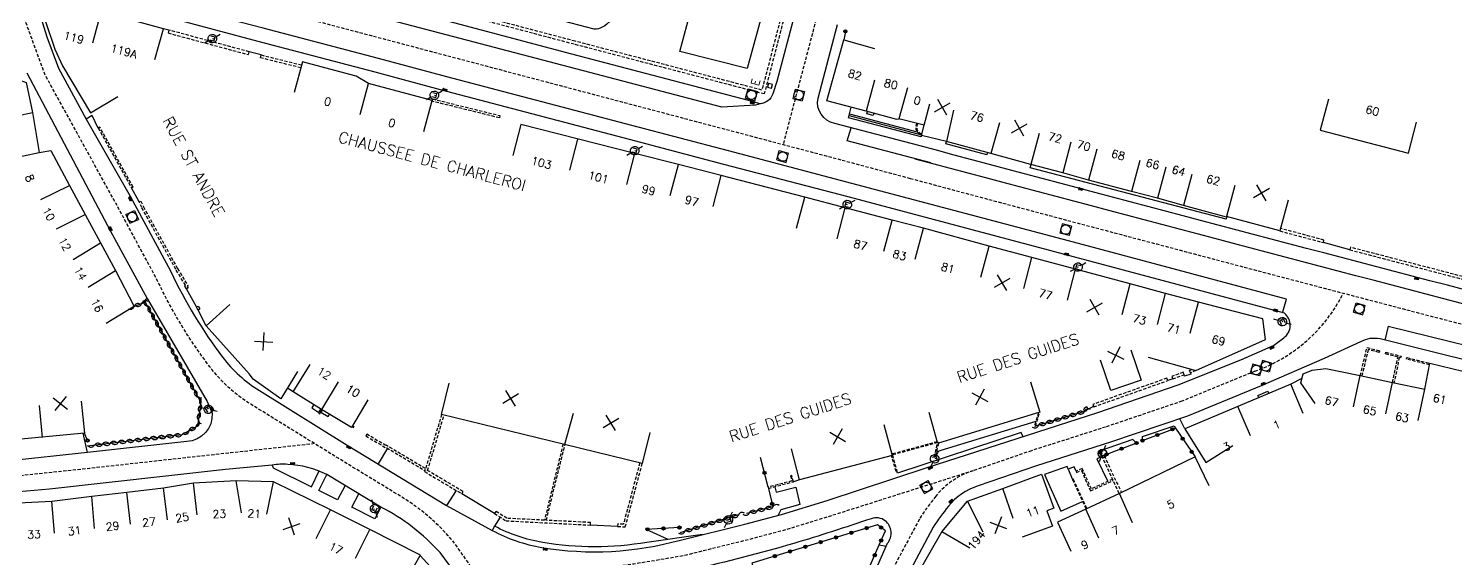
# Model space of a CAD drawing. Header units: millimetres. Extents: x 157000 to 158001, y 120999 to 122000.
# Drawn here: x 157361.1 to 157584, y 121144.9 to 121227.7 of the extents above; entities that cross this region are included whole.
import ezdxf
from ezdxf.enums import TextEntityAlignment as Align

# ---------------------------------------------------------------- set-up
doc = ezdxf.new("R2010")
doc.units = ezdxf.units.MM
doc.linetypes.add('DASHED', pattern=[0.75, 0.5, -0.25])
doc.layers.get('0').update_dxf_attribs({"linetype": 'CONTINUOUS'})
for name, color, linetype in [('W0001', 6, 'DASHED'), ('W0008', 7, 'CONTINUOUS'), ('W0100', 7, 'CONTINUOUS'), ('W0112', 1, 'DASHED'), ('W0211', 2, 'CONTINUOUS'), ('W0310', 3, 'CONTINUOUS'), ('W0322', 7, 'CONTINUOUS'), ('W0334', 7, 'CONTINUOUS'), ('W0400', 7, 'CONTINUOUS'), ('W0420', 7, 'CONTINUOUS'), ('W0471', 7, 'CONTINUOUS'), ('W0984', 7, 'CONTINUOUS'), ('W0989', 7, 'CONTINUOUS'), ('W0991', 7, 'CONTINUOUS'), ('W1102', 7, 'CONTINUOUS')]:
    doc.layers.add(name, color=color, linetype=linetype)
doc.styles.get("Standard").update_dxf_attribs({"font": 'romans.shx', "width": 0.85})

# ---------------------------------------------------------------- blocks, each defined once
blk = doc.blocks.new('t322o')
at = {"color": 0, "linetype": 'Continuous'}
for radius in [0.25, 0.15]:
    blk.add_circle((0, 0), radius, dxfattribs=at)
blk = doc.blocks.new('T471')
for p, q in [((-0.333334, 0.333334), (-0.333334, -0.333334)), ((-0.333334, 0.333334), (0.333334, 0.333334)), ((-0.333334, 0), (0, 0)), ((0.500001, 0.500001), (1.000002, 1.000002)), ((-0.500001, -0.500001), (-1.000002, -1.000002)), ((-0.333334, -0.333334), (0.333334, -0.333334))]:
    blk.add_line(p, q)
blk.add_ellipse((0, 0), major_axis=(0.471405, 0.471405), ratio=1, start_param=5.4977871438, end_param=11.780972451)
blk = doc.blocks.new('T400')
for p, q in [((-0.15, 0.3), (0.15, 0.3)), ((-0.15, -0.25), (-0.15, 0.3)), ((-0.15, 0.15), (0.15, 0.15)), ((-0.15, 0), (0.15, 0)), ((0.15, 0.3), (0.15, -0.25)), ((-0.15, -0.15), (0.15, -0.15)), ((-0.15, -0.25), (-0.15, -0.3)), ((-0.15, -0.3), (0.15, -0.3)), ((0.15, -0.3), (0.15, -0.25))]:
    blk.add_line(p, q)
blk = doc.blocks.new('T420')
for p, q in [((0.75, 0.75), (-0.75, 0.75)), ((-0.75, 0.75), (-0.75, -0.75)), ((0.75, 0.75), (0.75, -0.75)), ((0.75, -0.75), (-0.75, -0.75))]:
    blk.add_line(p, q)
blk.add_ellipse((0, 0), major_axis=(-0.53, 0.53), ratio=1, start_param=3.926991, end_param=10.210176)
blk = doc.blocks.new('t991o')
at = {"color": 0, "linetype": 'Continuous'}
for p, q in [((-1, 1), (1, -1)), ((-1, -1), (1, 1))]:
    blk.add_line(p, q, dxfattribs=at)
blk = doc.blocks.new('t310o')
at = {"color": 0, "linetype": 'Continuous'}
for centre, start, end in [((-0.5, 0.38), 216.8699, 323.1304), ((0.5, -0.37), 36.8699, 143.1303)]:
    blk.add_arc(centre, 0.625, start, end, dxfattribs=at)

msp = doc.modelspace()

# ---------------------------------------------------------------- linework, layer by layer
at = {"layer": 'W0001'}
for points in [[(157300.37, 121260.81), (157354.79, 121242.78), (157368.61, 121238.78), (157488.2, 121207.14), (157498.8, 121204.29, 0.001618), (157586.86, 121181.02, 0.008895), (157617.65, 121173.57, 0.001199), (157636.42, 121169.43, 0.00808), (157678.78, 121160.99, 0.003255), (157691.39, 121158.77, 0.014447), (157693.79, 121158.44, 0.014447)], [(157566.45, 121186.36, -0.195068), (157552.65, 121174.17), (157541.25, 121169.49), (157529.33, 121165.45), (157517.74, 121161.75), (157508.66, 121158.62, 0.150722), (157502.82, 121154.64, 0.026153), (157500.24, 121151.05), (157496.15, 121143.4), (157486.42, 121122.3, 0.084848), (157481.97, 121105.53), (157480.81, 121091.31), (157479.98, 121081.81), (157479.52, 121076, -0.113254), (157474.16, 121063.09, 0.073259), (157469.17, 121053.74), (157464.21, 121041.22), (157458.57, 121026.79), (157455.4, 121018.67, 0.112854), (157452.1, 121003.95, 0.037102), (157452.41, 121000)]]:
    msp.add_lwpolyline(points, format="xyb", dxfattribs=at)
at = {"layer": 'W0001', "flags": 128}
for points in [[(157405.81, 121162.85), (157370.64, 121158.98), (157358.01, 121157.65, -0.019508), (157352.68, 121157.49, -0.010903), (157342.95, 121157.78, -0.049893), (157322.7, 121160.87), (157316.32, 121162.33), (157279.9, 121171.69), (157249.6, 121179.53), (157242.37, 121181.59), (157232.42, 121184.65), (157220.75, 121188.54, -0.040996), (157203.83, 121195.36), (157198.56, 121198.05, -0.135819), (157188.38, 121207.66, 0.087313), (157178.2, 121217.27), (157168.2, 121224.58), (157166.95, 121225.54), (157159.03, 121231.22), (157153.54, 121235.22, 0.031807), (157134.68, 121246.43), (157126.33, 121250.62, 0.030039), (157123.3, 121251.92), (157111.13, 121255.9), (157103.16, 121258.34), (157101.11, 121258.72)], [(157495.52, 121052.31), (157478.44, 121060.45, -0.181953), (157474.9, 121064.17), (157467.44, 121081.47), (157464.83, 121086.76), (157456.88, 121100.76), (157443.16, 121124.37, 0.013634), (157442.88, 121124.92, 0.030532), (157432.25, 121140.76), (157427.51, 121147.53, 0.073513), (157419.98, 121154.17), (157409.59, 121160.51), (157395.86, 121169, -0.091519), (157389.44, 121174.86, -0.052785), (157381.13, 121188.61), (157374.76, 121200.4), (157368.8, 121211.23), (157363.75, 121220.41), (157360.67, 121228.79), (157356.64, 121242.24)], [(157508.66, 121158.62), (157486.59, 121151.61), (157479.4, 121149.39), (157473.61, 121147.86), (157463.55, 121145.37, -0.026712), (157431.82, 121141.37)]]:
    msp.add_lwpolyline(points, format="xyb", dxfattribs=at)
at = {"layer": 'W0001'}
msp.add_lwpolyline([(157484.11, 121229.08), (157478.96, 121209.58)], dxfattribs=at)
at = {"layer": 'W0008'}
for points in [[(157468.43, 121256.05), (157464.45, 121250.18), (157467.1, 121248.37), (157469.99, 121252.69), (157481.44, 121245.03), (157478.64, 121240.85), (157473.37, 121221.45), (157462.83, 121224.12), (157464.65, 121230.85), (157453.53, 121233.92), (157451.9, 121228.92, -0.247173), (157449.44, 121227.57), (157427.93, 121233.25), (157375.83, 121246.72), (157385.19, 121260.63), (157351.43, 121283.15)], [(157480.73, 121229.81), (157478, 121219.4), (157477.34, 121217.49, -0.313183), (157475.38, 121215.94), (157473.58, 121216.44), (157445.97, 121223.7), (157428.55, 121228.32), (157400.42, 121235.76), (157385.59, 121239.65), (157370.36, 121243.72), (157356.57, 121247.57), (157340.75, 121252.66), (157325.82, 121257.65), (157322.47, 121258.76, -0.069397), (157320.18, 121260.61, -0.201507), (157319.54, 121262.34, -0.125092), (157320.67, 121266.09), (157323.71, 121270.65), (157323.72, 121270.67)], [(157363.05, 121229.41), (157363.99, 121226.41), (157365.84, 121221.52), (157370.13, 121213.54), (157377, 121201.51), (157383.36, 121189.74, 0.053026), (157391.43, 121176.37, 0.091478), (157397.18, 121171.13), (157410.9, 121162.64), (157426.42, 121153.17), (157433.53, 121149.29, 0.081474), (157441.3, 121146.64, 0.109758), (157462.92, 121147.79), (157472.99, 121150.29), (157478.72, 121151.8), (157485.83, 121153.99), (157501.47, 121159.11), (157528.13, 121167.7), (157540.66, 121172.06), (157550.43, 121175.92), (157555.57, 121178.19), (157557.18, 121179.39, 0.484335), (157557.27, 121183.21), (157523.72, 121192.18), (157489.14, 121201.38)], [(157694.37, 121163.71, -0.014447), (157692.28, 121164, -0.003255), (157679.73, 121166.2, -0.008079), (157637.55, 121174.6, -0.001199), (157618.8, 121178.74, -0.008895), (157588.2, 121186.15, -0.001618), (157500.18, 121209.41), (157487.02, 121212.85, -0.412485), (157484.42, 121216.82), (157487.48, 121228.35)], [(157595.34, 121173.47), (157572.19, 121179.2, 0.182452), (157569.11, 121178.76), (157563.44, 121176.16), (157553.63, 121171.87), (157542.12, 121167.14), (157530.11, 121163.07), (157518.53, 121159.37), (157509.44, 121156.24, 0.151765), (157504.77, 121153.08, 0.025547), (157502.4, 121149.78), (157498.39, 121142.28)], [(157344.6, 121111.16, 0.205494), (157351.19, 121109.32), (157365.06, 121112.65), (157381.27, 121116.53), (157386.86, 121117.98), (157409.78, 121123.97, 0.059704), (157416.74, 121126.56), (157427.79, 121132.5, 0.372205), (157430.08, 121139.49), (157425.39, 121145.83, 0.092543), (157416.15, 121152.94), (157407.74, 121158.04, 0.099957), (157401.61, 121159.62, 0.047977), (157399.2, 121159.51), (157391.9, 121158.79), (157364.4, 121155.75), (157358.41, 121155.21)], [(157488.41, 121131.6), (157492.11, 121140.05), (157495.27, 121147.29, 0.424477), (157494.91, 121150.79, 0.262486), (157492.73, 121151.13, -0.010272), (157480.64, 121147.27, -0.036802), (157448.88, 121140.34), (157444.26, 121139.35, 0.110111), (157442.24, 121138.54, 0.337033), (157440.65, 121133.76), (157450.65, 121116.5), (157462.75, 121095.59), (157464.57, 121092.36), (157465.5, 121090.79), (157469.73, 121082.59), (157474.6, 121070.88, 0.256576), (157475.9, 121070.63, 0.303411), (157476.26, 121071.09), (157477.18, 121076.87), (157477.67, 121083.03), (157478.41, 121092.01, -0.067979), (157482.68, 121118.67, -0.040444), (157484.8, 121124.05), (157488.41, 121131.6)]]:
    msp.add_lwpolyline(points, format="xyb", dxfattribs=at)
msp.add_lwpolyline([(157489.14, 121201.38), (157469.71, 121206.48), (157454.98, 121210.38), (157425.49, 121218.12), (157415.24, 121220.86), (157396.97, 121225.69), (157390.41, 121227.45), (157380.58, 121230.05)], dxfattribs=at)
at = {"layer": 'W0100'}
for points in [[(157380.88, 121222.84), (157382.19, 121227.66), (157372.48, 121230.3), (157366.49, 121231.95), (157366.03, 121231.84), (157363.83, 121229.41), (157363.74, 121228.94), (157365.22, 121224.48), (157366.46, 121221.85), (157370.8, 121214.55), (157375.1, 121217.1)], [(157557.85, 121200.9), (157556.54, 121196.07), (157548.22, 121198.33), (157548.2, 121198.24), (157541.51, 121200.06), (157537.43, 121201.18), (157533.39, 121202.23), (157526.66, 121204), (157522.64, 121205.13), (157517.66, 121206.46), (157511.42, 121208.16), (157504.47, 121210.05), (157500.57, 121211.01), (157500.97, 121212.62), (157497.06, 121213.59), (157497.01, 121213.48), (157496.73, 121213.54), (157496.71, 121213.49), (157491.93, 121214.78), (157485.77, 121216.38), (157488.43, 121225.94)], [(157352.51, 121222.27), (157360.75, 121219.25), (157361.75, 121214.6), (157362.78, 121208.31), (157364.62, 121208.65), (157367.54, 121203.2), (157370, 121198.65), (157372.36, 121194.22), (157374.72, 121189.89), (157377.56, 121184.4), (157377.46, 121184.34), (157377.52, 121184.23), (157373.25, 121181.62)], [(157422.86, 121211.62), (157424.15, 121216.46), (157414.2, 121219.11), (157412.28, 121220.28), (157409.75, 121220.94), (157403.93, 121222.5), (157402.64, 121217.68)], [(157535.99, 121176.37), (157543.41, 121174.29), (157554.31, 121179.13), (157553.88, 121182.34), (157543.83, 121184.96), (157538.67, 121186.31), (157533.17, 121187.84), (157524.64, 121190.1), (157517.82, 121191.92), (157511.14, 121193.7), (157500.87, 121196.51), (157495.98, 121197.76), (157488.64, 121199.69), (157482.36, 121201.34), (157469.31, 121204.72), (157462.61, 121206.46), (157455.8, 121208.16), (157438.02, 121212.7), (157436.78, 121207.86)], [(157403.16, 121174.11), (157400.56, 121169.83), (157396.24, 121172.91), (157395.64, 121173.69), (157388.86, 121181.24), (157392.58, 121184.58)], [(157533.28, 121177.5), (157534.88, 121172.76), (157530.13, 121171.15), (157528.53, 121175.89)], [(157414.12, 121169.69), (157411.55, 121165.4), (157406.88, 121168.21), (157402.46, 121170.97), (157405.1, 121175.21)], [(157562.03, 121169.1), (157559.8, 121172.36), (157560.2, 121173.76), (157561.6, 121174.31), (157563.72, 121174.6), (157569.08, 121173.49), (157574.14, 121172.41), (157579.19, 121171.34), (157579.97, 121175.4), (157585.12, 121174.17)], [(157458.16, 121164.59), (157456.97, 121159.74), (157444.81, 121162.73), (157425.65, 121167.42), (157426.84, 121172.28)], [(157517.6, 121172.53), (157519.05, 121167.75), (157503.22, 121162.92), (157503.19, 121163.01), (157503.09, 121163.01), (157501.76, 121167.7)], [(157560.18, 121167.54), (157558.25, 121172.15), (157549.95, 121168.68), (157541.69, 121165.19), (157544.96, 121159.93), (157549.21, 121162.57)], [(157369.37, 121169.48), (157369.86, 121164.51), (157357.74, 121163.32), (157357.59, 121161.38), (157351.57, 121161.63), (157345.33, 121161.86), (157338.63, 121162.41), (157339.04, 121167.39)], [(157494.71, 121165.83), (157495.99, 121160.99), (157481.55, 121157.18), (157480.27, 121162.02)], [(157545.48, 121156.26), (157543.31, 121160.77), (157531.49, 121155.07), (157526.25, 121152.64), (157521.82, 121150.61), (157523.91, 121146.06)], [(157420.81, 121139.5), (157425.18, 121137.08), (157426.94, 121140.27), (157422.29, 121145.38), (157422.37, 121145.44), (157414.43, 121149.44), (157408.28, 121152.5), (157399.41, 121156.88), (157393.55, 121157.06), (157386.89, 121156.68), (157382.22, 121155.89), (157376.51, 121155.24), (157371.02, 121154.6), (157364.8, 121153.84), (157358.51, 121153.48), (157358.8, 121148.48)], [(157499.56, 121130.12), (157495.05, 121132.26), (157497.39, 121137.2), (157499.89, 121142.35), (157503.73, 121149.06), (157507.75, 121153.88), (157513.27, 121155.87), (157519.33, 121158.06), (157521.24, 121152.77), (157520.14, 121152.38), (157521.01, 121149.96), (157516.31, 121148.26)]]:
    msp.add_lwpolyline(points, dxfattribs=at)
at = {"layer": 'W0100', "flags": 128}
for points in [[(157488.43, 121225.94), (157493.24, 121224.6)], [(157564.11, 121216.68), (157562.84, 121211.84), (157576.62, 121208.22), (157577.89, 121213.06)]]:
    msp.add_lwpolyline(points, dxfattribs=at)
at = {"layer": 'W0100'}
msp.add_lwpolyline([(157476.68, 121219.13), (157476.53, 121218.52), (157477.15, 121218.39), (157477.3, 121218.97)], close=True, dxfattribs=at)
at = {"layer": 'W0112'}
for p, q in [((157397.35, 121223.12), (157397.46, 121223.57)), ((157397.46, 121223.57), (157403.8, 121222)), ((157403.68, 121221.56), (157397.35, 121223.12)), ((157424.23, 121216.7), (157424.15, 121216.46))]:
    msp.add_line(p, q, dxfattribs=at)
for points in [[(157479.35, 121230.27), (157476.02, 121217.47), (157446.35, 121225.24), (157428.89, 121229.85), (157400.8, 121237.17), (157385.55, 121241.24), (157371.22, 121245.1), (157356.04, 121249.84), (157341, 121254.46), (157322.47, 121260.15), (157321.32, 121261.21), (157321.03, 121262.68), (157325.42, 121269.53)], [(157478.87, 121230.39), (157475.66, 121218.08), (157446.48, 121225.72), (157429.01, 121230.33), (157400.93, 121237.65), (157385.68, 121241.73), (157371.36, 121245.58), (157356.19, 121250.32), (157341.14, 121254.94), (157322.73, 121260.59), (157321.78, 121261.47), (157321.56, 121262.58), (157325.84, 121269.26)], [(157424.23, 121216.7), (157434.75, 121214.1), (157434.66, 121213.74), (157424.12, 121216.35)], [(157556.54, 121196.07), (157563.33, 121194.26), (157563.43, 121194.65), (157556.64, 121196.46)], [(157596.46, 121190.8), (157595.25, 121186.3), (157567.55, 121193.52), (157567.45, 121193.13), (157595.53, 121185.82), (157596.84, 121190.7)], [(157569.1, 121173.48), (157570.14, 121177.87), (157572.09, 121177.36), (157572.02, 121177.1), (157570.33, 121177.55), (157569.35, 121173.43)], [(157574.14, 121172.41), (157574.99, 121176.38), (157573.01, 121176.87), (157573.07, 121177.12), (157575.46, 121176.53), (157575.4, 121176.28), (157575.19, 121176.33), (157574.36, 121172.36)], [(157543.41, 121174.29), (157542.6, 121173.93), (157542.45, 121174.31), (157542.83, 121174.46)], [(157579.91, 121175.15), (157576.32, 121176.05), (157576.39, 121176.3), (157579.97, 121175.4)], [(157406.86, 121168.22), (157406.48, 121167.59), (157406.6, 121167.52), (157406.98, 121168.15)], [(157518.86, 121167.69), (157518.2, 121165.63), (157518.36, 121165.58), (157519.05, 121167.75)], [(157425.65, 121167.42), (157422.99, 121158.48), (157428.79, 121155.03), (157428.99, 121155.37), (157423.46, 121158.66), (157426.03, 121167.31)], [(157423.1, 121158.95), (157417, 121162.61), (157416.94, 121162.54), (157413.97, 121164.32), (157413.82, 121164.06), (157417.03, 121162.14), (157417.08, 121162.21), (157423.04, 121158.63)], [(157444.61, 121162.78), (157441.7, 121150.89), (157435.83, 121151.19), (157434.12, 121152.26), (157433.91, 121151.92), (157435.7, 121150.8), (157448.89, 121150.13), (157448.91, 121150.53), (157441.99, 121150.88), (157444.91, 121162.71)], [(157503.22, 121162.92), (157502.71, 121160.73), (157502.57, 121160.76), (157503.09, 121163.01), (157496.03, 121161.08), (157496.74, 121158.53), (157496.6, 121158.49), (157495.91, 121160.97)], [(157503.05, 121163.15), (157495.93, 121161.21)], [(157531.47, 121155.06), (157528.77, 121160.83), (157529.09, 121160.98), (157531.79, 121155.22)], [(157456.58, 121159.84), (157454.03, 121150.27), (157453.14, 121150.31), (157453.12, 121149.91), (157454.33, 121149.85), (157456.97, 121159.74)], [(157530.43, 121157.28), (157527.1, 121155.77), (157525.65, 121158.95), (157524.71, 121158.55), (157524.8, 121158.35), (157525.54, 121158.66), (157526.99, 121155.47), (157530.53, 121157.08)], [(157526.38, 121152.71), (157524.3, 121157.32), (157524.16, 121157.26), (157526.25, 121152.64)]]:
    msp.add_lwpolyline(points, dxfattribs=at)
for points in [[(157395.6, 121224.06), (157383.04, 121227.46), (157382.92, 121227.01), (157395.48, 121223.62)], [(157372.02, 121212.14), (157377.22, 121202.79), (157377.48, 121202.94), (157377.48, 121202.94), (157372.28, 121212.28)], [(157378.66, 121200.75), (157379.08, 121199.85), (157384.41, 121190.21), (157386.03, 121187.51), (157385.91, 121187.43), (157386.05, 121187.17), (157385.79, 121187.02), (157385.51, 121187.52), (157385.63, 121187.6), (157384.15, 121190.06), (157378.81, 121199.72), (157378.39, 121200.62)], [(157387.89, 121183.86), (157387.62, 121183.72), (157387.36, 121184.2), (157387.62, 121184.35)], [(157527.47, 121168.6), (157539.02, 121172.7), (157538.88, 121173.07), (157527.33, 121168.98)], [(157539.8, 121172.97), (157541.58, 121173.62), (157541.44, 121174), (157539.67, 121173.35)], [(157526.02, 121167.88), (157526.42, 121168.04), (157526.41, 121168.14), (157526.58, 121168.23), (157526.39, 121168.58), (157525.98, 121168.36), (157525.98, 121168.3), (157525.87, 121168.26)], [(157480.13, 121157.83), (157480.35, 121157.04), (157476.65, 121156.05), (157476.69, 121155.87), (157480.58, 121156.91), (157480.31, 121157.88)]]:
    msp.add_lwpolyline(points, close=True, dxfattribs=at)
for points in [[(157499.87, 121212.89, 0.530879), (157500.6, 121211.12, 0.530879)], [(157500.02, 121212.86, 0.547307), (157500.63, 121211.26, 0.547307)]]:
    msp.add_lwpolyline(points, format="xyb", dxfattribs=at)
at = {"layer": 'W0112', "flags": 128}
msp.add_lwpolyline([(157411.68, 121165.64), (157411.91, 121165.51), (157411.78, 121165.27), (157411.55, 121165.4)], dxfattribs=at)
at = {"layer": 'W0211'}
msp.add_lwpolyline([(157461.04, 121147.89), (157457.6, 121149.46)], dxfattribs=at)
at = {"layer": 'W0310'}
for points in [[(157526.02, 121167.88), (157518.36, 121165.58)], [(157477.36, 121152.96), (157473.25, 121151.96)], [(157471.98, 121151.71), (157462.82, 121148.92)]]:
    msp.add_lwpolyline(points, dxfattribs=at)
at = {"layer": 'W0322'}
for points in [[(157488.69, 121227.25), (157488.43, 121225.94)], [(157377.52, 121184.23), (157377.58, 121184.26), (157379.35, 121184.93), (157388.03, 121169.32), (157387.52, 121165.59), (157385.08, 121164.24), (157370.27, 121162.47)], [(157370.36, 121163.34), (157369.86, 121164.51)], [(157535.09, 121163.32), (157540.24, 121165.28), (157543.31, 121160.77)], [(157528.46, 121161.48), (157528.77, 121160.83)], [(157534.16, 121162.95), (157529.07, 121161.02)], [(157476.65, 121156.05), (157475.42, 121160.7)], [(157476.7, 121155.87), (157477.36, 121152.96)], [(157486.67, 121133.32), (157487.77, 121132.79), (157493.98, 121147.03), (157494.94, 121149.22), (157493.72, 121150.18), (157474.06, 121144.19), (157474.9, 121141.94)], [(157462.78, 121149.74), (157457.6, 121149.46)]]:
    msp.add_lwpolyline(points, dxfattribs=at)
at = {"layer": 'W0334'}
for points in [[(157475.38, 121215.94), (157474.64, 121215.73), (157469.38, 121215.4), (157445.59, 121221.66), (157428.54, 121226.16), (157399.75, 121233.75), (157369.54, 121241.75), (157355.59, 121245.74), (157340.13, 121250.72), (157330.17, 121254.08), (157322.81, 121256.56), (157323.29, 121258.1), (157323.4, 121258.45)], [(157557.01, 121183.45), (157557.59, 121185.41), (157524.29, 121194.32), (157489.71, 121203.51), (157470.44, 121208.57), (157455.36, 121212.55), (157426.47, 121220.16), (157415.81, 121223.03), (157397.8, 121227.75), (157391.11, 121229.48), (157381.64, 121232.03), (157367.75, 121235.8), (157367.29, 121233.87), (157367.19, 121233.54)], [(157383.04, 121227.46), (157382.19, 121227.66)], [(157397.46, 121223.57), (157395.6, 121224.06)], [(157500.57, 121211.01), (157500.51, 121210.77), (157489.18, 121213.77), (157489.59, 121215.39)], [(157493.15, 121214.45), (157493.05, 121214.09), (157492.03, 121214.37), (157492.13, 121214.73)], [(157372.02, 121212.14), (157371.05, 121214.09), (157370.13, 121213.54)], [(157489.26, 121214.09), (157500.59, 121211.07)], [(157489.32, 121214.35), (157499.91, 121211.55)], [(157502.02, 121206.7), (157488.99, 121210.16), (157489.62, 121212.17)], [(157510.85, 121208.31), (157510.77, 121207.99), (157504.38, 121209.69), (157504.48, 121210.05)], [(157548.2, 121198.24), (157548.17, 121197.93), (157517.54, 121205.96), (157517.68, 121206.46)], [(157378.39, 121200.62), (157377.22, 121202.79)], [(157567.45, 121193.13), (157563.33, 121194.26)], [(157379.66, 121185.5), (157379.34, 121185.29), (157379.35, 121184.93)], [(157573.44, 121181.21), (157572.94, 121179.01)], [(157539.8, 121172.97), (157539.02, 121172.7)], [(157542.6, 121173.93), (157542.66, 121173.71), (157541.63, 121173.39), (157541.58, 121173.62)], [(157559.99, 121173.02), (157558.25, 121172.15)], [(157402.46, 121170.97), (157401.58, 121171.5)], [(157553.25, 121170.06), (157553.12, 121170.38), (157554.65, 121171.04), (157554.79, 121170.7)], [(157405.69, 121168.95), (157405.37, 121168.44), (157406.46, 121167.73), (157406.8, 121168.26)], [(157407.03, 121168.12), (157406.8, 121167.75), (157407.94, 121167.07), (157408.16, 121167.44)], [(157527.45, 121168.64), (157526.58, 121168.23)], [(157518.41, 121166.29), (157502.9, 121161.55)], [(157535.09, 121163.32), (157535.11, 121163.97), (157540.03, 121165.64), (157540.24, 121165.28)], [(157541.69, 121165.19), (157540.9, 121166.73)], [(157370.37, 121161.46), (157369.65, 121164.49)], [(157516.43, 121163.93), (157516.13, 121164.57), (157496.83, 121158.26), (157496.74, 121158.53)], [(157534.16, 121162.95), (157533.6, 121163.49), (157528.61, 121161.8), (157528.46, 121161.48)], [(157417.18, 121162.15), (157415.72, 121159.7)], [(157399.2, 121159.51), (157399.33, 121159.06), (157405.3, 121156.12), (157406.5, 121158.58)], [(157523.49, 121158.84), (157523.33, 121159.27), (157519.77, 121158.02), (157522.34, 121152.3), (157525.72, 121153.82)], [(157524.75, 121158.57), (157524.41, 121159.22), (157523.49, 121158.84), (157524.16, 121157.26)], [(157528.78, 121160.82), (157527.96, 121160.49), (157529.65, 121156.93)], [(157410.58, 121156.31), (157409.4, 121154.08), (157406.46, 121155.53), (157407.74, 121158.04)], [(157481.55, 121157.18), (157480.58, 121156.91)], [(157416.15, 121152.94), (157415.22, 121151.13), (157411.63, 121152.92), (157412.73, 121155.01)], [(157427.92, 121155.55), (157426.42, 121153.17)], [(157433.91, 121151.92), (157428.79, 121155.03)], [(157477.68, 121156.13), (157477.86, 121155.27), (157480.96, 121156.05), (157481.58, 121153.36), (157478.62, 121152.49), (157478.22, 121151.67)], [(157434.81, 121151.36), (157433.9, 121149.94), (157433.53, 121149.29)], [(157453.12, 121149.91), (157448.89, 121150.13)], [(157493.98, 121147.03), (157495.07, 121146.82)]]:
    msp.add_lwpolyline(points, dxfattribs=at)
for points in [[(157360.88, 121220.77), (157373.94, 121196.05), (157379.66, 121185.5), (157389.02, 121169.46), (157389.83, 121167.61, -0.407837), (157385.86, 121163.17), (157370.37, 121161.46), (157357.79, 121160.14, -0.019346)], [(157692.28, 121164), (157691.86, 121161.87, -0.003239), (157679.34, 121164.07, -0.008079), (157637.09, 121172.48, -0.001199), (157618.33, 121176.62, -0.008895), (157587.65, 121184.05, -0.001618), (157499.61, 121207.31)], [(157679.88, 121155.46), (157680.4, 121157.61), (157680.3, 121157.63), (157665.47, 121160.39), (157649.25, 121163.59), (157633.62, 121166.87), (157628.67, 121168), (157626.34, 121168.55), (157610.28, 121172.14), (157595.86, 121175.61), (157573.43, 121181.16, 0.180073)], [(157466.38, 121148.65), (157457.71, 121147.43, -0.083429), (157441.43, 121147.41, -0.081243), (157433.92, 121149.97)]]:
    msp.add_lwpolyline(points, format="xyb", dxfattribs=at)
at = {"layer": 'W0334', "flags": 128}
for points in [[(157387.36, 121184.2), (157385.79, 121187.02)], [(157388.86, 121181.24), (157387.62, 121183.72)]]:
    msp.add_lwpolyline(points, dxfattribs=at)
at = {"layer": 'W1102'}
for p, q in [((157371.17, 121225.47), (157372.48, 121230.3)), ((157412.91, 121214.28), (157414.2, 121219.11)), ((157493.24, 121219.61), (157491.93, 121214.78)), ((157498.37, 121218.42), (157497.06, 121213.59)), ((157505.57, 121214.92), (157504.47, 121210.04)), ((157454.59, 121203.31), (157455.8, 121208.16)), ((157461.35, 121201.62), (157462.61, 121206.46)), ((157468.06, 121199.88), (157469.31, 121204.72)), ((157481.07, 121196.51), (157482.36, 121201.34))]:
    msp.add_line(p, q, dxfattribs=at)
for points in [[(157356.87, 121213.52), (157361.75, 121214.6)], [(157512.74, 121212.98), (157511.42, 121208.16)], [(157518.97, 121211.29), (157517.66, 121206.46)], [(157357.88, 121207.28), (157362.78, 121208.31)], [(157523.9, 121209.96), (157522.64, 121205.13)], [(157527.94, 121208.83), (157526.66, 121204)], [(157534.66, 121207.07), (157533.39, 121202.23)], [(157538.71, 121206.02), (157537.43, 121201.18)], [(157542.78, 121204.9), (157541.51, 121200.06)], [(157363.05, 121201), (157367.54, 121203.2)], [(157549.49, 121203.16), (157548.22, 121198.33)], [(157487.4, 121194.85), (157488.64, 121199.69)], [(157365.52, 121196.43), (157370, 121198.65)], [(157494.69, 121192.93), (157495.98, 121197.76)], [(157499.58, 121191.68), (157500.87, 121196.51)], [(157368.09, 121191.62), (157372.36, 121194.22)], [(157509.85, 121188.87), (157511.14, 121193.7)], [(157516.54, 121187.09), (157517.82, 121191.92)], [(157523.36, 121185.27), (157524.64, 121190.1)], [(157370.44, 121187.29), (157374.72, 121189.89)], [(157531.9, 121183), (157533.17, 121187.84)], [(157537.41, 121181.47), (157538.67, 121186.31)], [(157542.54, 121180.13), (157543.83, 121184.96)], [(157409.47, 121172.49), (157406.88, 121168.21)], [(157568.05, 121168.59), (157569.08, 121173.49)], [(157573.11, 121167.51), (157574.14, 121172.41)], [(157578.16, 121166.45), (157579.19, 121171.34)], [(157551.94, 121164.09), (157549.95, 121168.68)], [(157446.17, 121167.55), (157444.81, 121162.73)], [(157387.45, 121151.71), (157386.89, 121156.68)], [(157394.41, 121152.03), (157393.55, 121157.06)], [(157398.37, 121151.82), (157399.41, 121156.88)], [(157371.46, 121149.62), (157371.02, 121154.6)], [(157377.06, 121150.27), (157376.51, 121155.24)], [(157382.83, 121150.93), (157382.22, 121155.89)], [(157514.9, 121151.15), (157513.27, 121155.87)], [(157533.51, 121150.5), (157531.49, 121155.07)], [(157365.19, 121148.85), (157364.8, 121153.84)], [(157406.07, 121148.02), (157408.28, 121152.5)], [(157510.2, 121149.01), (157507.75, 121153.88)], [(157528.27, 121148.07), (157526.25, 121152.64)], [(157412.21, 121144.96), (157414.43, 121149.44)], [(157508.14, 121146.54), (157503.73, 121149.06)], [(157419.65, 121140.72), (157422.29, 121145.38)]]:
    msp.add_lwpolyline(points, dxfattribs=at)
at = {"layer": 'W1102', "flags": 128}
for points in [[(157500.97, 121212.62), (157501.87, 121215.92)], [(157445.68, 121205.59), (157446.92, 121210.43)], [(157363.34, 121163.81), (157362.85, 121168.79)]]:
    msp.add_lwpolyline(points, dxfattribs=at)

# ---------------------------------------------------------------- block references
at = {"layer": 'W0310'}
for p, rotation in [((157377.63, 121184.28), 20.80973402910729), ((157378.8, 121184.72), 20.80973402910729), ((157379.67, 121184.36), 299.0502736984744), ((157380.28, 121183.27), 299.0502736984744), ((157380.88, 121182.17), 299.0502736984744), ((157381.49, 121181.08), 299.0502736984744), ((157382.1, 121179.99), 299.0502736984744), ((157382.71, 121178.9), 299.0502736984744), ((157383.31, 121177.8), 299.0502736984744), ((157383.92, 121176.71), 299.0502736984744), ((157384.53, 121175.62), 299.0502736984744), ((157385.13, 121174.53), 299.0502736984744), ((157385.74, 121173.43), 299.0502736984744), ((157386.35, 121172.34), 299.0502736984744), ((157386.95, 121171.25), 299.0502736984744), ((157387.56, 121170.15), 299.0502736984744), ((157387.99, 121169.03), 262.244442139453), ((157387.82, 121167.79), 262.244442139453), ((157523.63, 121167.16), 196.733836416146), ((157524.82, 121167.52), 196.733836416146), ((157526.02, 121167.88), 196.733836416146), ((157386.18, 121164.85), 209.0094276210537), ((157387.27, 121165.46), 209.0094276210537), ((157387.65, 121166.55), 262.244442139453), ((157518.84, 121165.72), 196.733836416146), ((157520.04, 121166.08), 196.733836416146), ((157521.23, 121166.44), 196.733836416146), ((157522.43, 121166.8), 196.733836416146), ((157373.91, 121162.9), 186.836307646235), ((157375.15, 121163.05), 186.836307646235), ((157376.4, 121163.2), 186.836307646235), ((157377.64, 121163.35), 186.836307646235), ((157378.88, 121163.5), 186.836307646235), ((157380.12, 121163.65), 186.836307646235), ((157381.36, 121163.8), 186.836307646235), ((157382.6, 121163.95), 186.836307646235), ((157383.84, 121164.09), 186.836307646235), ((157385.08, 121164.24), 186.836307646235), ((157371.43, 121162.61), 186.836307646235), ((157372.67, 121162.76), 186.836307646235), ((157471.98, 121151.71), 196.932340360614), ((157473.72, 121152.07), 193.639129533648), ((157474.93, 121152.37), 193.639129533648), ((157476.15, 121152.66), 193.639129533648), ((157477.36, 121152.96), 193.639129533648), ((157464.81, 121149.53), 196.932340360614), ((157466, 121149.89), 196.932340360614), ((157467.2, 121150.26), 196.932340360614), ((157468.39, 121150.62), 196.932340360614), ((157469.59, 121150.98), 196.932340360614), ((157470.79, 121151.35), 196.932340360614), ((157463.61, 121149.16), 196.932340360614)]:
    msp.add_blockref('t310o', p, dxfattribs=dict(at, rotation=rotation))
at = {"layer": 'W0322'}
for p, rotation in [((157488.69, 121227.25), 258.8322895412383), ((157539.77, 121165.09), 20.7565371100476), ((157370.36, 121163.34), 113.271837582615), ((157534.16, 121162.95), 200.70298243863), ((157535.09, 121163.32), 20.7565371100476), ((157537.43, 121164.21), 20.7565371100476), ((157541.36, 121163.63), 304.219559757698), ((157528.46, 121161.48), 295.833563884309), ((157529.48, 121161.18), 200.70298243863), ((157531.82, 121162.06), 200.70298243863), ((157542.77, 121161.57), 304.219559757698), ((157476.06, 121158.29), 104.8195222299189), ((157477.25, 121153.44), 282.862721589803), ((157460.28, 121149.61), 183.139594929154), ((157462.78, 121149.74), 183.139594929154), ((157492.01, 121149.66), 196.9545066005), ((157494.28, 121149.75), 141.752380339932), ((157457.79, 121149.47), 183.139594929154), ((157484.83, 121147.47), 196.9545066005), ((157487.22, 121148.2), 196.9545066005), ((157489.62, 121148.93), 196.9545066005), ((157494.28, 121147.71), 66.3387522254647), ((157477.66, 121145.29), 196.9545066005), ((157480.05, 121146.02), 196.9545066005), ((157482.44, 121146.74), 196.9545066005), ((157493.28, 121145.42), 66.4176675494439)]:
    msp.add_blockref('t322o', p, dxfattribs=dict(at, rotation=rotation))
at = {"layer": 'W0400'}
for p, rotation in [((157426.13, 121218.12), 255.290966771593), ((157474.14, 121216.11), 254.284014144223), ((157377.03, 121201.05), 208.254082052807), ((157525.43, 121202.61), 255.311337278288), ((157373.9, 121196.41), 208.3030233367713), ((157523.24, 121192.43), 74.49093142479104), ((157577.88, 121188.65), 255.0603310128149), ((157555.87, 121183.66), 73.7851894851614), ((157555.27, 121177.85), 293.929608844451), ((157553.94, 121172.18), 292.318727224897), ((157389.81, 121168.23), 202.4016182102712), ((157411.11, 121162.3), 240.696258080232), ((157402.4, 121159.74), 86.9783515760316), ((157501.94, 121159.08), 294.858306620589), ((157505.19, 121153.87), 133.0825850033629), ((157441.82, 121146.37), 262.320575492192)]:
    msp.add_blockref('T400', p, dxfattribs=dict(at, rotation=rotation))
at = {"layer": 'W0420'}
for p, rotation in [((157474.03, 121217.34), 165.311271041106), ((157481.4, 121217.3), 75.31505695495841), ((157478.9, 121207.7), 165.111227170577), ((157377.32, 121198.26), 114.120237178814), ((157523.09, 121196.29), 345.3738859170021), ((157568.96, 121183.92), 164.365137604069), ((157552.84, 121174.35), 344.3253544768849), ((157554.33, 121174.93), 344.3253544768849), ((157501.33, 121156.08), 208.425066709434)]:
    msp.add_blockref('T420', p, dxfattribs=dict(at, rotation=rotation))
at = {"layer": 'W0471'}
for p, rotation in [((157389.85, 121226.11), 165.062618920089), ((157424.51, 121217.26), 165.245680428428), ((157455.79, 121208.61), 165.932863771163), ((157488.99, 121200.2), 344.716281971828), ((157525.03, 121190.43), 345.112148532697), ((157556.93, 121181.9), 298.215946509501), ((157389.2, 121168.22), 303.200868228458), ((157502.64, 121160.49), 197.870826261996), ((157528.83, 121161.32), 23.35470202027311), ((157415.18, 121152.7), 62.3045524761965), ((157470.42, 121150.95), 196.932340360614)]:
    msp.add_blockref('T471', p, dxfattribs=dict(at, rotation=rotation))
at = {"layer": 'W0991'}
for p, rotation in [((157503.83, 121215.4), 74.75114162550538), ((157515.85, 121212.13), 74.81351579533943), ((157553.67, 121202.03), 74.84541084056949), ((157513.18, 121187.98), 75.06276872213233), ((157527.61, 121184.14), 75.12319948004063), ((157397.86, 121178.79), 41.95040781827523), ((157530.91, 121176.69), 288.6413619891411), ((157366.11, 121169.14), 276.1039926514625), ((157436.42, 121169.93), 76.24629206566436), ((157509.68, 121170.12), 286.9598376330882), ((157452.08, 121166.09), 76.15461745763912), ((157487.49, 121163.92), 284.7834936586372), ((157402.22, 121149.92), 63.69250700686239), ((157512.55, 121150.08), 294.4119166865366)]:
    msp.add_blockref('t991o', p, dxfattribs=dict(at, rotation=rotation))

# ---------------------------------------------------------------- texts
at = {"layer": 'W0984'}
msp.add_text('E', height=1.25, rotation=75.3151, dxfattribs=at).set_placement((157474.66, 121219.31), align=Align.MIDDLE)
at = {"layer": 'W0989'}
for s, rotation, p in [('RUE ST ANDRE', 298.5912, (157386.93, 121206.12)), ('CHAUSSEE DE CHARLEROI', 345.177, (157424.16, 121206.97)), ('RUE DES GUIDES', 18.0275, (157515.65, 121176.23)), ('RUE DES GUIDES', 18.0275, (157480.08, 121166.94))]:
    msp.add_text(s, height=1.75, rotation=rotation, dxfattribs=at).set_placement(p, align=Align.MIDDLE)
at = {"layer": 'W0991'}
for s, rotation, p in [('119', 344.8214, (157368.21, 121226.27)), ('119A', 344.8214, (157376.02, 121224.15)), ('82', 344.4914, (157490.19, 121220.46)), ('80', 346.953, (157495.8, 121219.01)), ('0', 345.0661, (157407.85, 121216.28)), ('0', 344.8529, (157499.92, 121216.45)), ('76', 344.7762, (157509.24, 121213.93)), ('60', 345.2831, (157571, 121214.87)), ('0', 345.0661, (157417.88, 121212.95)), ('72', 344.967, (157521.44, 121210.63)), ('70', 344.3732, (157525.92, 121209.4)), ('68', 345.2635, (157531.3, 121207.95)), ('103', 345.6749, (157441.23, 121206.72)), ('66', 345.4579, (157536.68, 121206.54)), ('64', 344.6826, (157540.74, 121205.46)), ('8', 297.4341, (157361.33, 121204.32)), ('101', 345.6749, (157450.13, 121204.45)), ('62', 345.4779, (157546.14, 121204.03)), ('99', 345.9329, (157457.97, 121202.46)), ('97', 345.4955, (157464.71, 121200.75)), ('10', 298.3767, (157364.28, 121198.72)), ('12', 298.087, (157366.8, 121194.02)), ('87', 345.2653, (157491.05, 121193.89)), ('83', 345.6362, (157497.16, 121192.3)), ('14', 298.5454, (157369.27, 121189.45)), ('81', 344.7163, (157504.71, 121190.27)), ('77', 345.0832, (157519.95, 121186.18)), ('16', 296.3476, (157371.85, 121184.45)), ('73', 344.4909, (157534.61, 121182.25)), ('71', 345.3739, (157539.97, 121180.8)), ('69', 345.3923, (157546.97, 121178.98)), ('12', 328.0325, (157407.3, 121173.84)), ('10', 328.9816, (157411.81, 121171.08)), ('67', 346.017, (157564.63, 121169.45)), ('61', 348.0903, (157581.51, 121169.82)), ('65', 347.9241, (157570.58, 121168.05)), ('63', 348.0903, (157575.63, 121166.98)), ('1', 22.7209, (157556.06, 121165.82)), ('3', 24.5832, (157548.22, 121162.39)), ('25', 9.6053, (157385.14, 121151.32)), ('23', 2.6945, (157390.93, 121151.87)), ('21', 356.9053, (157396.39, 121151.93)), ('11', 19.855, (157517.97, 121152.25)), ('5', 25.7124, (157539.5, 121153.38)), ('31', 7.0153, (157368.33, 121149.24)), ('29', 6.6464, (157374.26, 121149.95)), ('27', 6.4333, (157379.95, 121150.6)), ('7', 24.858, (157530.89, 121149.28)), ('33', 3.2804, (157361.99, 121148.67)), ('194', 50.1315, (157509.17, 121147.78)), ('9', 24.7207, (157526.09, 121147.07)), ('17', 333.5765, (157409.14, 121146.49))]:
    msp.add_text(s, height=1.25, rotation=rotation, dxfattribs=at).set_placement(p, align=Align.MIDDLE)

doc.saveas('drawing.dxf')
